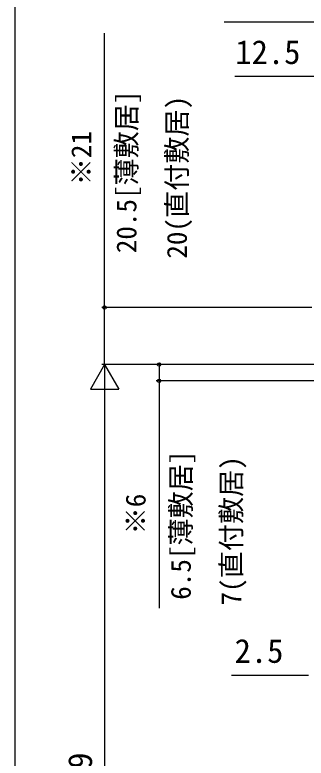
# Model space of a CAD drawing. Units: millimetres, scale not verified. Extents: x -525 to 525, y -783 to 780.
# Drawn here: x -525 to -417.9, y 326.1 to 599.8 of the extents above; entities that cross this region are included whole.
import ezdxf
from ezdxf.enums import TextEntityAlignment as Align

# ---------------------------------------------------------------- set-up
doc = ezdxf.new("R2010")
doc.units = ezdxf.units.MM
doc.header["$LTSCALE"] = 4
doc.layers.add('0-8_YKK_D', color=6, linetype='Continuous')
doc.layers.add('0-9_YKK_ZWAK', color=7, linetype='Continuous')
doc.styles.add('ＭＳ ゴシック', font='')
doc.styles.get('ＭＳ ゴシック').set_extended_font_data('MS Gothic')

msp = doc.modelspace()

# ---------------------------------------------------------------- linework, layer by layer
at = {"layer": '0-8_YKK_D'}
for p, q in [((-415.805, 492.012), (-493, 492.012)), ((-492, 471.012), (-497.25, 461.918)), ((-344, 471.012), (-493, 471.012)), ((-344, 471.012), (-493, 471.012)), ((-492, 471.012), (-486.75, 461.918)), ((-492, 471.012), (-492, 452.825)), ((-344, 471.012), (-473.018, 471.012)), ((-347.9, 465.012), (-473.018, 465.012)), ((-497.25, 461.918), (-486.75, 461.918)), ((-492, 460.512), (-492, 177.515)), ((-417, 356.512), (-445.327, 356.512))]:
    msp.add_line(p, q, dxfattribs=at)
for points in [[(-404, 597.012), (-414.5, 597.012), (-448.05, 597.012)], [(-492, 471.012), (-492, 492.012), (-492, 593.01)], [(-391.5, 577.012), (-404, 577.012), (-444.113, 577.012)], [(-472.018, 471.012), (-472.018, 465.012), (-472.018, 381.252)]]:
    msp.add_lwpolyline(points, dxfattribs=at)
for centre in [(-492, 492.012), (-472.018, 471.012), (-472.018, 465.012)]:
    msp.add_circle(centre, 0.637, dxfattribs=at)
at = {"layer": '0-9_YKK_ZWAK'}
msp.add_line((-525, 746.8), (-525, -783.2), dxfattribs=at)

# ---------------------------------------------------------------- texts
at = {"layer": '0-8_YKK_D', "style": 'ＭＳ ゴシック'}
for s, p in [('12.5', (-443.954, 579.012)), ('2.5', (-444.214, 358.512))]:
    msp.add_text(s, height=8.798, dxfattribs=at).set_placement(p, align=Align.BOTTOM_LEFT)
for s, height, p in [('20.5[薄敷居]', 7.331, (-478.125, 512.005)), ('20(直付敷居)', 7.331, (-459.583, 509.988)), ('※21', 7.331, (-494.739, 537.005)), ('6.5[薄敷居]', 7.331, (-458.143, 384.389)), ('7(直付敷居)', 7.331, (-439.601, 382.287)), ('※6', 7.331, (-474.756, 408.451)), ('DH＝H-29', 8.798, (-494, 280.252))]:
    msp.add_text(s, height=height, rotation=90, dxfattribs=at).set_placement(p, align=Align.BOTTOM_LEFT)

doc.saveas('drawing.dxf')
